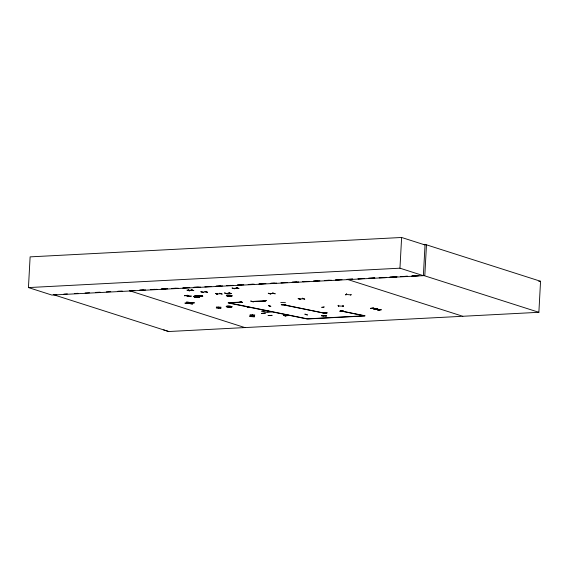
<?xml version="1.0" encoding="UTF-8"?>
<svg xmlns="http://www.w3.org/2000/svg" width="569" height="569" viewBox="0 0 569 569"><rect width="100%" height="100%" fill="white"/><g stroke="black" fill="none" stroke-linecap="round" stroke-linejoin="round"><path stroke-width="0.85" d="M216.376 306.983L221.049 307.224M249.962 315.681L254.635 315.923M250.097 314.7L254.77 314.963M285.894 304.785L281.221 304.65M423.3 244.471L425.064 244.378L423.372 275.673L51.864 295.062L28.45 287.58L30.114 256.868L401.622 237.479L425.036 244.954M188.887 290.489L188.936 290.034L188.403 290.019L188.382 290.474L192.443 290.304M188.531 290.503L188.46 290.012L188.51 290.503M188.759 290.446L188.787 290.005M188.865 290.482L188.894 290.034M191.212 289.649L193.851 290.674L191.184 289.635M216.967 293.846C217.756 293.156 215.978 293.533 217.081 293.398M217.038 293.398L217.159 293.881M237.053 287.772C238.333 288.575 236.804 288.127 233.418 288.369M233.461 288.369C234.72 289.23 237.814 287.288 237.422 288.199M288.263 315.198C284.742 315.724 292.445 315.425 286.57 315.326C294.536 315.759 283.661 315.29 287.715 315.688M304.714 299.18L302.267 298.149M325.461 312.978L324.401 312.594L327.282 312.879L324.401 312.637L326.222 312.502M338.071 305.546L338.477 306.357L338.32 305.311M385.341 277.658L379.167 277.722L386.294 277.373M423.372 275.673L399.957 268.191L401.622 237.479M426.473 244.919L424.823 275.375L423.478 275.446M462.761 316.279L538.871 312.303L540.55 281.271L425.064 244.378M220.936 308.071L216.263 307.836L220.936 308.113M254.521 316.713L249.855 316.449M280.766 302.509L285.439 302.665M184.961 303.128L192.635 303.867L185.081 303.071M194.228 302.864L186.547 302.146L194.228 302.864L190.857 302.452M218.51 307.85L218.603 307.16M218.716 307.857L218.617 307.239M249.841 316.549L254.521 316.769M252.188 315.859L252.266 316.641M252.252 315.575L252.323 314.892M252.387 315.88L252.287 316.634M261.399 313.384L265.417 313.163L261.456 313.434M240.139 301.591L242.508 302.445M189.121 296.314L185.7 295.603L189.299 296.307M326.521 313.519L323.135 312.865M326.364 313.59L322.979 312.85M370.433 308.362L373.741 308.021M377.816 308.988L374.366 309.344L377.816 309.003M266.377 300.631L263.013 301.037L266.221 300.638M321.393 307.345L324.437 306.947M184.441 295.702L187.457 295.304M187.614 295.318L184.463 295.773M203.218 292.516L200.743 291.712L203.403 292.48M234.648 288.753L232.003 287.992L234.677 288.718M270.901 293.988L268.234 293.234L270.737 294.009M300.752 299.386L298.049 298.597L300.539 299.372M186.973 290.09L189.655 290.887L187.194 290.09M249.407 307.416L246.782 306.655L249.435 307.381M283.405 315.304L286.051 316.058M215.438 293.448L217.835 294.244M217.65 294.28L215.473 293.483M227.088 293.739L224.513 292.978M224.677 292.964L226.91 293.775M338.477 306.342L338.271 305.532M345.924 294.827L346.699 293.881L345.959 294.87M346.45 294.109L345.724 294.82M350.639 295.211L351.322 294.507M240.125 301.627L242.622 302.452M189.015 303.483L190.551 302.537L188.652 303.433L189.086 303.462M192.528 303.874L189.249 303.469M373.869 308.021L370.462 308.405M187.464 295.901L187.82 295.88M206.184 291.94L202.223 292.096M269.699 293.611L273.611 293.412M273.696 293.44L269.777 293.654M299.465 298.974L303.512 298.803M324.814 313.206L324.999 313.235M341.492 311.072L364.843 315.98L307.829 318.953L228.29 302.715L241.462 302.068M248.262 307.025L248.632 307.011M269.457 305.966L268.966 305.944L269.393 305.93M284.813 315.681L285.147 315.66M306.079 314.621L305.624 314.593M216.704 293.86L220.729 293.711M226.064 293.419L229.961 293.227M191.255 296.093L188.076 296.513M251.718 301.492L265.339 300.958L251.662 301.499L252.031 301.52M341.108 310.93L341.4 310.987M343.128 310.816L339.793 311.179M237.422 287.758L237.131 288.22M188.453 290.467L192.4 290.304M216.704 293.419L216.825 293.903L216.782 293.455M373.655 309.131L377.24 308.839L373.783 309.166M376.201 309.23L376.642 309.28M377.731 310.105L381.301 309.792M341.642 311.115L364.978 315.745L306.741 318.882L228.169 302.95L241.974 302.182L241.491 302.025M252.401 315.66L252.551 314.899M28.45 287.58L399.957 268.191M56.793 294.45L53.258 294.635L168.744 331.521L462.81 316.279L347.062 279.301M63.87 294.081L67.334 293.867M74.482 293.526L77.96 293.32M85.094 292.971L89.518 292.743M95.706 292.416L100.094 292.174M106.318 291.861L110.72 291.627M117.819 291.264L122.228 291.029M132.854 290.482L129.312 290.667L245.068 327.637M139.938 290.112L143.473 289.927M150.557 289.557L154.981 289.322M161.176 289.002L165.607 288.768M171.802 288.447L176.226 288.213M183.31 287.843L187.734 287.615M193.929 287.288L198.353 287.061M205.437 286.691L208.979 286.506M216.056 286.136L220.48 285.908M226.682 285.581L231.106 285.353M237.301 285.026L241.725 284.799M248.809 284.429L253.233 284.194M259.428 283.874L263.852 283.639M270.936 283.27L274.478 283.085M281.555 282.715L285.987 282.487M292.182 282.16L296.605 281.932M302.8 281.605L307.224 281.378M313.427 281.058L317.851 280.823M324.927 280.453L329.359 280.225M335.554 279.898L339.978 279.671M368.584 278.284L374.779 277.964M389.836 277.188L396.92 276.819M400.455 276.634L407.539 276.271M411.97 276.043L419.054 275.673M129.583 290.752L134.896 290.474M139.32 290.24L145.515 289.92M150.828 289.642L157.023 289.315M161.447 289.088L167.649 288.76M172.073 288.533L178.268 288.213M182.692 287.978L189.776 287.608M193.318 287.423L200.395 287.053M204.819 286.826L211.021 286.499M216.327 286.221L222.522 285.901M226.953 285.666L233.148 285.346M237.572 285.112L243.767 284.792M248.191 284.557L254.393 284.237M258.817 284.002L265.894 283.632M270.325 283.405L276.52 283.085M280.944 282.85L287.139 282.53M292.452 282.252L298.647 281.925M303.071 281.698L309.266 281.371M313.697 281.143L319.892 280.816M324.316 280.588L331.4 280.218M335.824 279.984L342.019 279.663M368.556 278.277L374.743 277.957M389.779 277.167L396.856 276.797M401.28 276.57L407.468 276.25M411.892 276.015L418.08 275.695M236.384 287.743L238.88 288.54M236.398 287.765L238.88 288.568M205.139 291.492L207.614 292.274M272.615 292.985L275.112 293.782M275.112 293.81L272.629 292.992M538.779 281.363L540.55 281.271M302.231 298.391L304.742 299.116M268.17 315.567L272.138 315.361L268.17 315.582M268.426 305.532L270.659 306.342M342.78 306.15L343.178 306.129M283.405 315.318L285.858 316.108M304.884 314.166L307.502 314.984L305.048 314.173M253.241 301.833L250.858 301.072M222.102 294.059L219.705 293.277M231.178 293.576L228.724 292.815L231.341 293.597M219.485 293.298L222.102 294.081M248.589 307.011L248.383 307.068M264.862 300.873L264.919 300.88M323.078 307.182L323.455 307.253L323 307.217M338.619 305.951L338.946 305.966M342.986 305.745L343.392 306.542M343.15 306.158L338.569 305.987M249.983 315.56L254.656 315.788M265.062 300.958L264.791 300.901M350.867 294.849L346.322 294.514M191.255 296.122L187.934 296.463M186.276 295.51L189.826 296.229M339.928 311.236L342.979 310.766M283.184 304.678L282.736 304.635M372.176 308.256L375.369 308.96M376.237 309.23L379.445 309.941M377.688 310.133L381.187 309.764M163.666 329.92L168.744 331.521M423.386 275.417L538.871 312.303M237.856 288.056L236.192 287.53L237.878 288.078M207.621 292.295L204.975 291.484M250.773 301.065L253.333 301.89M268.426 305.525L270.88 306.314M343.057 305.717L343.434 306.506M188.673 303.391L190.487 302.516L190.089 302.473M325.055 312.637L326.656 312.73L325.055 312.637M283.234 304.628L282.615 304.707L325.212 313.363L283.234 304.628M265.759 310.702L261.477 311.243L267.274 312.452L271.562 311.904L265.759 310.702M284.756 304.429L281.555 304.835L284.763 304.458M340.34 310.646L343.754 311.392L340.354 310.667M352.645 279.109L347.332 279.386L352.638 279.109M364.153 278.518L357.958 278.838L364.132 278.511M321.428 315.738L324.088 316.087L321.428 315.738M324.003 315.603L325.326 316.023L325.326 315.532L324.003 315.603M326.656 315.951L325.312 315.831L326.656 315.951M227.152 306.897A2.923 0.491 3.1 0 0 231.988 306.904A2.923 0.491 3.1 0 0 228.283 306.129A2.923 0.491 3.1 0 0 227.152 306.897A2.909 0.484 3.1 0 0 231.967 306.897A2.909 0.484 3.1 0 0 228.29 306.136A2.909 0.484 3.1 0 0 227.166 306.897M194.754 296.904A2.916 0.484 3.1 0 0 199.577 296.911A2.916 0.484 3.1 0 0 195.878 296.143A2.916 0.484 3.1 0 0 194.754 296.904A2.916 0.484 3.1 0 0 199.57 296.926A2.916 0.484 3.1 0 0 195.878 296.143A2.916 0.484 3.1 0 0 194.754 296.911A2.916 0.484 3.1 0 0 199.57 296.911A2.923 0.491 3.1 0 0 195.878 296.15A2.923 0.491 3.1 0 0 194.747 296.918A2.923 0.491 3.1 0 0 199.584 296.918A2.916 0.484 3.1 0 0 195.878 296.157A2.916 0.484 3.1 0 0 194.754 296.918M197.891 296.243A2.923 0.491 3.1 0 0 202.728 296.25A2.923 0.491 3.1 0 0 199.022 295.482A2.923 0.491 3.1 0 0 197.891 296.243A2.916 0.484 3.1 0 0 202.713 296.257A2.916 0.484 3.1 0 0 199.029 295.489A2.916 0.484 3.1 0 0 197.898 296.25M227.244 295.951A2.923 0.491 3.1 0 0 232.081 295.951A2.923 0.491 3.1 0 0 228.375 295.183A2.923 0.491 3.1 0 0 227.244 295.951A2.909 0.484 3.1 0 0 232.06 295.951A2.909 0.484 3.1 0 0 228.382 295.183A2.909 0.484 3.1 0 0 227.259 295.944"/></g></svg>
